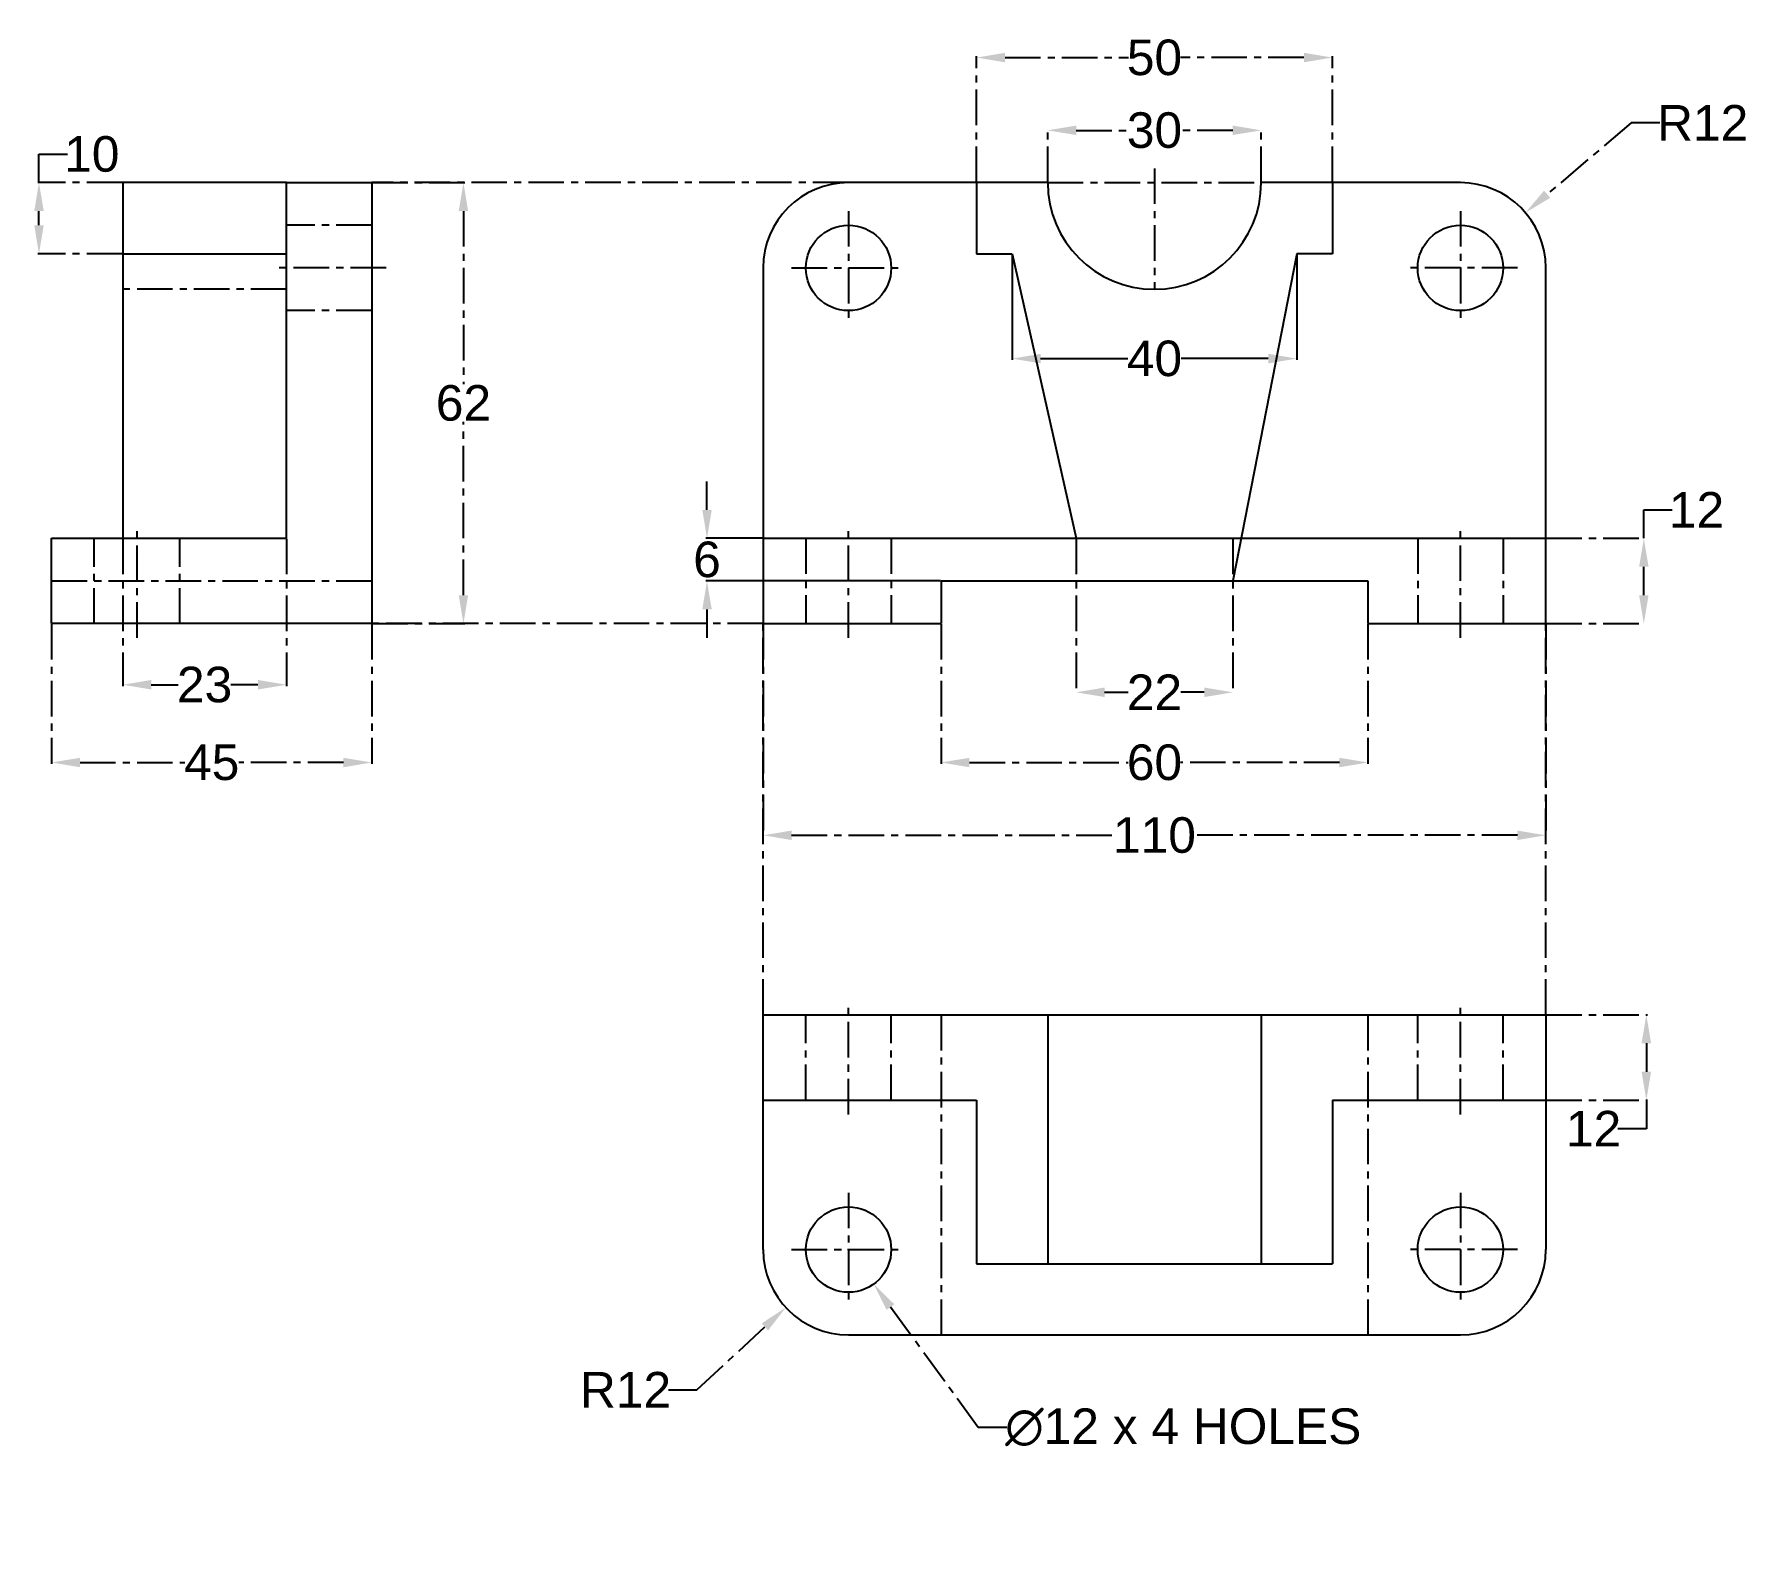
# Model space of a CAD drawing. Header units: inches. Extents: x 98 to 338, y 8 to 220.
import ezdxf

# ---------------------------------------------------------------- set-up
doc = ezdxf.new("R2010")
doc.units = ezdxf.units.IN
doc.header["$LTSCALE"] = 4
doc.header["$MEASUREMENT"] = 0
doc.linetypes.add('CENTER', pattern=[2, 1.25, -0.25, 0.25, -0.25])
doc.layers.add('Centre Line', color=10, linetype='CENTER')
doc.layers.add('Hidden Line', color=130, linetype='CENTER')
doc.styles.get("Standard").update_dxf_attribs({"font": 'arial.ttf'})
doc.dimstyles.get("Standard").update_dxf_attribs({"dimtxt": 5, "dimasz": 4, "dimexe": 0.18, "dimexo": 0.0625, "dimgap": 0.09, "dimtad": 0, "dimtih": 1, "dimtoh": 1, "dimdec": 0, "dimzin": 0, "dimdsep": 46, "dimtxsty": 'Standard', "dimcen": 0.09, "dimclrd": 3, "dimclre": 3, "dimclrt": 2, "dimadec": 0, "dimazin": 0, "dimtfac": 1, "dimtdec": 0, "dimtofl": 0, "dimtmove": 0, "dimatfit": 3, "dimfxl": 1, "dimtolj": 1, "dimtzin": 0, "dimarcsym": 0})

# ---------------------------------------------------------------- blocks, each defined once
blk = doc.blocks.new('*D2')
at = {"layer": 'Defpoints', "color": 0, "transparency": 16777216}
for p in [(244.26, 149.02), (266.26, 149.02), (266.26, 127.37)]:
    blk.add_point(p, dxfattribs=at)
at = {"layer": 'Hidden Line', "color": 3, "lineweight": -2, "transparency": 16777216}
for p, q in [((244.26, 148.96), (244.26, 127.19)), ((266.26, 148.96), (266.26, 127.19)), ((248.26, 127.37), (251.57, 127.37)), ((262.26, 127.37), (258.95, 127.37))]:
    blk.add_line(p, q, dxfattribs=at)
at = {"layer": 'Hidden Line', "color": 3, "transparency": 16777216}
for points in [[(248.26, 128.04), (248.26, 126.7), (244.26, 127.37)], [(262.26, 128.04), (262.26, 126.7), (266.26, 127.37)]]:
    blk.add_solid(points, dxfattribs=at)
at = {"layer": 'Hidden Line', "color": 2, "transparency": 16777216, "insert": (255.26, 127.37), "char_height": 5, "attachment_point": 5}
blk.add_mtext('\\A1;22', dxfattribs=at)
blk = doc.blocks.new('*D3')
at = {"layer": 'Defpoints', "color": 0, "transparency": 16777216}
for p in [(225.26, 137.02), (285.26, 137.02), (285.26, 117.5)]:
    blk.add_point(p, dxfattribs=at)
at = {"layer": 'Hidden Line', "color": 3, "lineweight": -2, "transparency": 16777216}
for p, q in [((225.26, 136.96), (225.26, 117.32)), ((285.26, 136.96), (285.26, 117.32)), ((229.26, 117.5), (251.58, 117.5)), ((281.26, 117.5), (258.93, 117.5))]:
    blk.add_line(p, q, dxfattribs=at)
at = {"layer": 'Hidden Line', "color": 3, "transparency": 16777216}
for points in [[(229.26, 118.16), (229.26, 116.83), (225.26, 117.5)], [(281.26, 118.16), (281.26, 116.83), (285.26, 117.5)]]:
    blk.add_solid(points, dxfattribs=at)
at = {"layer": 'Hidden Line', "color": 2, "transparency": 16777216, "insert": (255.26, 117.5), "char_height": 5, "attachment_point": 5}
blk.add_mtext('\\A1;60', dxfattribs=at)
blk = doc.blocks.new('*D4')
at = {"layer": 'Defpoints', "color": 0, "transparency": 16777216}
for p in [(200.26, 137.02), (310.26, 137.02), (310.26, 107.27)]:
    blk.add_point(p, dxfattribs=at)
at = {"layer": 'Hidden Line', "color": 3, "lineweight": -2, "transparency": 16777216}
for p, q in [((200.26, 136.96), (200.26, 107.09)), ((310.26, 136.96), (310.26, 107.09)), ((204.26, 107.27), (249.89, 107.27)), ((306.26, 107.27), (260.63, 107.27))]:
    blk.add_line(p, q, dxfattribs=at)
at = {"layer": 'Hidden Line', "color": 3, "transparency": 16777216}
for points in [[(204.26, 107.93), (204.26, 106.6), (200.26, 107.27)], [(306.26, 107.93), (306.26, 106.6), (310.26, 107.27)]]:
    blk.add_solid(points, dxfattribs=at)
at = {"layer": 'Hidden Line', "color": 2, "transparency": 16777216, "insert": (255.26, 107.27), "char_height": 5, "attachment_point": 5}
blk.add_mtext('\\A1;110', dxfattribs=at)
blk = doc.blocks.new('*D5')
at = {"layer": 'Defpoints', "color": 0, "transparency": 16777216}
for p in [(212.26, 49.02), (203.45, 40.88)]:
    blk.add_point(p, dxfattribs=at)
at = {"layer": 'Hidden Line', "color": 3, "lineweight": -2, "transparency": 16777216}
for p, q in [((212.17, 49.02), (212.35, 49.02)), ((212.26, 48.93), (212.26, 49.11)), ((190.96, 29.32), (200.51, 38.16)), ((186.96, 29.32), (190.96, 29.32))]:
    blk.add_line(p, q, dxfattribs=at)
at = {"layer": 'Hidden Line', "color": 3, "transparency": 16777216}
blk.add_solid([(200.06, 38.65), (200.97, 37.67), (203.45, 40.88)], dxfattribs=at)
at = {"layer": 'Hidden Line', "color": 2, "transparency": 16777216, "insert": (180.92, 29.32), "char_height": 5, "attachment_point": 5}
blk.add_mtext('\\A1;R12', dxfattribs=at)
blk = doc.blocks.new('*D6')
at = {"layer": 'Defpoints', "color": 0, "transparency": 16777216}
for p in [(307.4, 194.8), (298.26, 187.02)]:
    blk.add_point(p, dxfattribs=at)
at = {"layer": 'Hidden Line', "color": 3, "lineweight": -2, "transparency": 16777216}
for p, q in [((322.27, 207.43), (310.45, 197.39)), ((326.27, 207.43), (322.27, 207.43)), ((298.17, 187.02), (298.35, 187.02)), ((298.26, 186.93), (298.26, 187.11))]:
    blk.add_line(p, q, dxfattribs=at)
at = {"layer": 'Hidden Line', "color": 3, "transparency": 16777216}
blk.add_solid([(310.02, 197.89), (310.88, 196.88), (307.4, 194.8)], dxfattribs=at)
at = {"layer": 'Hidden Line', "color": 2, "transparency": 16777216, "insert": (332.31, 207.43), "char_height": 5, "attachment_point": 5}
blk.add_mtext('\\A1;R12', dxfattribs=at)
blk = doc.blocks.new('*D7')
at = {"layer": 'Defpoints', "color": 0, "transparency": 16777216}
for p in [(208.72, 53.87), (215.8, 44.18)]:
    blk.add_point(p, dxfattribs=at)
at = {"layer": 'Hidden Line', "color": 3, "lineweight": -2, "transparency": 16777216}
for p, q in [((212.17, 49.02), (212.35, 49.02)), ((212.26, 48.93), (212.26, 49.11)), ((230.5, 24.03), (218.15, 40.95)), ((234.5, 24.03), (230.5, 24.03))]:
    blk.add_line(p, q, dxfattribs=at)
at = {"layer": 'Hidden Line', "color": 3, "transparency": 16777216}
blk.add_solid([(218.69, 41.34), (217.61, 40.55), (215.8, 44.18)], dxfattribs=at)
at = {"layer": 'Hidden Line', "color": 2, "transparency": 16777216, "insert": (259.3, 24.03), "char_height": 5, "attachment_point": 5}
blk.add_mtext('\\A1;∅12 x 4 HOLES', dxfattribs=at)
blk = doc.blocks.new('*D8')
at = {"layer": 'Defpoints', "color": 0, "transparency": 16777216}
for p in [(310.26, 82.02), (310.26, 70.02), (324.39, 70.02)]:
    blk.add_point(p, dxfattribs=at)
at = {"layer": 'Hidden Line', "color": 3, "lineweight": -2, "transparency": 16777216}
for p, q in [((310.32, 82.02), (324.57, 82.02)), ((324.39, 78.02), (324.39, 74.02)), ((310.32, 70.02), (324.57, 70.02)), ((324.39, 70.02), (324.39, 66.02)), ((324.39, 66.02), (320.39, 66.02))]:
    blk.add_line(p, q, dxfattribs=at)
at = {"layer": 'Hidden Line', "color": 3, "transparency": 16777216}
for points in [[(323.72, 78.02), (325.06, 78.02), (324.39, 82.02)], [(323.72, 74.02), (325.06, 74.02), (324.39, 70.02)]]:
    blk.add_solid(points, dxfattribs=at)
at = {"layer": 'Hidden Line', "color": 2, "transparency": 16777216, "insert": (316.98, 66.02), "char_height": 5, "attachment_point": 5}
blk.add_mtext('\\A1;12', dxfattribs=at)
blk = doc.blocks.new('*D9')
at = {"layer": 'Defpoints', "color": 0, "transparency": 16777216}
for p in [(310.26, 149.02), (324.04, 149.02), (310.26, 137.02)]:
    blk.add_point(p, dxfattribs=at)
at = {"layer": 'Hidden Line', "color": 3, "lineweight": -2, "transparency": 16777216}
for p, q in [((324.04, 149.02), (324.04, 153.02)), ((324.04, 153.02), (328.04, 153.02)), ((310.32, 149.02), (324.22, 149.02)), ((324.04, 141.02), (324.04, 145.02)), ((310.32, 137.02), (324.22, 137.02))]:
    blk.add_line(p, q, dxfattribs=at)
at = {"layer": 'Hidden Line', "color": 3, "transparency": 16777216}
for points in [[(323.37, 145.02), (324.7, 145.02), (324.04, 149.02)], [(323.37, 141.02), (324.7, 141.02), (324.04, 137.02)]]:
    blk.add_solid(points, dxfattribs=at)
at = {"layer": 'Hidden Line', "color": 2, "transparency": 16777216, "insert": (331.45, 153.02), "char_height": 5, "attachment_point": 5}
blk.add_mtext('\\A1;12', dxfattribs=at)
blk = doc.blocks.new('*D10')
at = {"layer": 'Defpoints', "color": 0, "transparency": 16777216}
for p in [(110.26, 149.02), (133.26, 149.02), (110.26, 128.43)]:
    blk.add_point(p, dxfattribs=at)
at = {"layer": 'Hidden Line', "color": 3, "lineweight": -2, "transparency": 16777216}
for p, q in [((110.26, 148.96), (110.26, 128.25)), ((133.26, 148.96), (133.26, 128.25)), ((114.26, 128.43), (118.04, 128.43)), ((129.26, 128.43), (125.47, 128.43))]:
    blk.add_line(p, q, dxfattribs=at)
at = {"layer": 'Hidden Line', "color": 3, "transparency": 16777216}
for points in [[(114.26, 129.1), (114.26, 127.76), (110.26, 128.43)], [(129.26, 129.1), (129.26, 127.76), (133.26, 128.43)]]:
    blk.add_solid(points, dxfattribs=at)
at = {"layer": 'Hidden Line', "color": 2, "transparency": 16777216, "insert": (121.76, 128.43), "char_height": 5, "attachment_point": 5}
blk.add_mtext('\\A1;23', dxfattribs=at)
blk = doc.blocks.new('*D11')
at = {"layer": 'Defpoints', "color": 0, "transparency": 16777216}
for p in [(100.26, 137.02), (145.26, 137.02), (100.26, 117.5)]:
    blk.add_point(p, dxfattribs=at)
at = {"layer": 'Hidden Line', "color": 3, "lineweight": -2, "transparency": 16777216}
for p, q in [((100.26, 136.96), (100.26, 117.32)), ((145.26, 136.96), (145.26, 117.32)), ((104.26, 117.5), (118.97, 117.5)), ((141.26, 117.5), (126.55, 117.5))]:
    blk.add_line(p, q, dxfattribs=at)
at = {"layer": 'Hidden Line', "color": 3, "transparency": 16777216}
for points in [[(104.26, 118.16), (104.26, 116.83), (100.26, 117.5)], [(141.26, 118.16), (141.26, 116.83), (145.26, 117.5)]]:
    blk.add_solid(points, dxfattribs=at)
at = {"layer": 'Hidden Line', "color": 2, "transparency": 16777216, "insert": (122.76, 117.5), "char_height": 5, "attachment_point": 5}
blk.add_mtext('\\A1;45', dxfattribs=at)
blk = doc.blocks.new('*D12')
at = {"layer": 'Defpoints', "color": 0, "transparency": 16777216}
for p in [(145.26, 199.02), (145.26, 137.02), (158.14, 137.02)]:
    blk.add_point(p, dxfattribs=at)
at = {"layer": 'Hidden Line', "color": 3, "lineweight": -2, "transparency": 16777216}
for p, q in [((145.32, 199.02), (158.32, 199.02)), ((158.14, 195.02), (158.14, 170.67)), ((158.14, 141.02), (158.14, 165.38)), ((145.32, 137.02), (158.32, 137.02))]:
    blk.add_line(p, q, dxfattribs=at)
at = {"layer": 'Hidden Line', "color": 3, "transparency": 16777216}
for points in [[(157.47, 195.02), (158.8, 195.02), (158.14, 199.02)], [(157.47, 141.02), (158.8, 141.02), (158.14, 137.02)]]:
    blk.add_solid(points, dxfattribs=at)
at = {"layer": 'Hidden Line', "color": 2, "transparency": 16777216, "insert": (158.14, 168.02), "char_height": 5, "attachment_point": 5}
blk.add_mtext('\\A1;62', dxfattribs=at)
blk = doc.blocks.new('*D13')
at = {"layer": 'Defpoints', "color": 0, "transparency": 16777216}
for p in [(98.48, 199.02), (110.26, 199.02), (110.26, 189.02)]:
    blk.add_point(p, dxfattribs=at)
at = {"layer": 'Hidden Line', "color": 3, "lineweight": -2, "transparency": 16777216}
for p, q in [((98.48, 199.02), (98.48, 203.02)), ((98.48, 203.02), (102.48, 203.02)), ((110.2, 199.02), (98.3, 199.02)), ((98.48, 193.02), (98.48, 195.02)), ((110.2, 189.02), (98.3, 189.02))]:
    blk.add_line(p, q, dxfattribs=at)
at = {"layer": 'Hidden Line', "color": 3, "transparency": 16777216}
for points in [[(97.82, 195.02), (99.15, 195.02), (98.48, 199.02)], [(97.82, 193.02), (99.15, 193.02), (98.48, 189.02)]]:
    blk.add_solid(points, dxfattribs=at)
at = {"layer": 'Hidden Line', "color": 2, "transparency": 16777216, "insert": (105.91, 203.02), "char_height": 5, "attachment_point": 5}
blk.add_mtext('\\A1;10', dxfattribs=at)
blk = doc.blocks.new('*D14')
at = {"layer": 'Defpoints', "color": 0, "transparency": 16777216}
for p in [(280.26, 216.6), (230.26, 199.02), (280.26, 199.02)]:
    blk.add_point(p, dxfattribs=at)
at = {"layer": 'Hidden Line', "color": 3, "lineweight": -2, "transparency": 16777216}
for p, q in [((230.26, 199.09), (230.26, 216.78)), ((234.26, 216.6), (251.6, 216.6)), ((276.26, 216.6), (258.92, 216.6)), ((280.26, 199.09), (280.26, 216.78))]:
    blk.add_line(p, q, dxfattribs=at)
at = {"layer": 'Hidden Line', "color": 3, "transparency": 16777216}
for points in [[(234.26, 217.27), (234.26, 215.94), (230.26, 216.6)], [(276.26, 217.27), (276.26, 215.94), (280.26, 216.6)]]:
    blk.add_solid(points, dxfattribs=at)
at = {"layer": 'Hidden Line', "color": 2, "transparency": 16777216, "insert": (255.26, 216.6), "char_height": 5, "attachment_point": 5}
blk.add_mtext('\\A1;50', dxfattribs=at)
blk = doc.blocks.new('*D15')
at = {"layer": 'Defpoints', "color": 0, "transparency": 16777216}
for p in [(270.26, 206.37), (240.26, 199.02), (270.26, 199.02)]:
    blk.add_point(p, dxfattribs=at)
at = {"layer": 'Hidden Line', "color": 3, "lineweight": -2, "transparency": 16777216}
for p, q in [((240.26, 199.09), (240.26, 206.55)), ((244.26, 206.37), (251.6, 206.37)), ((266.26, 206.37), (258.92, 206.37)), ((270.26, 199.09), (270.26, 206.55))]:
    blk.add_line(p, q, dxfattribs=at)
at = {"layer": 'Hidden Line', "color": 3, "transparency": 16777216}
for points in [[(244.26, 207.04), (244.26, 205.71), (240.26, 206.37)], [(266.26, 207.04), (266.26, 205.71), (270.26, 206.37)]]:
    blk.add_solid(points, dxfattribs=at)
at = {"layer": 'Hidden Line', "color": 2, "transparency": 16777216, "insert": (255.26, 206.37), "char_height": 5, "attachment_point": 5}
blk.add_mtext('\\A1;30', dxfattribs=at)
blk = doc.blocks.new('*D16')
at = {"color": 3, "lineweight": -2, "transparency": 16777216}
for p, q in [((235.26, 188.96), (235.26, 174.1)), ((275.26, 188.96), (275.26, 174.1)), ((239.26, 174.28), (251.5, 174.28)), ((271.26, 174.28), (259.02, 174.28))]:
    blk.add_line(p, q, dxfattribs=at)
at = {"color": 3, "transparency": 16777216}
for points in [[(239.26, 174.95), (239.26, 173.61), (235.26, 174.28)], [(271.26, 174.95), (271.26, 173.61), (275.26, 174.28)]]:
    blk.add_solid(points, dxfattribs=at)
at = {"layer": 'Defpoints', "color": 0, "transparency": 16777216}
for p in [(235.26, 189.02), (275.26, 189.02), (275.26, 174.28)]:
    blk.add_point(p, dxfattribs=at)
at = {"color": 2, "transparency": 16777216, "insert": (255.26, 174.28), "char_height": 5, "attachment_point": 5}
blk.add_mtext('\\A1;40', dxfattribs=at)
blk = doc.blocks.new('*D17')
at = {"color": 3, "lineweight": -2, "transparency": 16777216}
for p, q in [((192.37, 153.02), (192.37, 157.02)), ((200.2, 149.02), (192.19, 149.02)), ((225.2, 143.02), (192.19, 143.02)), ((192.37, 139.02), (192.37, 135.02))]:
    blk.add_line(p, q, dxfattribs=at)
at = {"color": 3, "transparency": 16777216}
for points in [[(191.71, 153.02), (193.04, 153.02), (192.37, 149.02)], [(191.71, 139.02), (193.04, 139.02), (192.37, 143.02)]]:
    blk.add_solid(points, dxfattribs=at)
at = {"layer": 'Defpoints', "color": 0, "transparency": 16777216}
for p in [(192.37, 149.02), (200.26, 149.02), (225.26, 143.02)]:
    blk.add_point(p, dxfattribs=at)
at = {"color": 2, "transparency": 16777216, "insert": (192.37, 146.02), "char_height": 5, "attachment_point": 5}
blk.add_mtext('\\A1;6', dxfattribs=at)

msp = doc.modelspace()

# ---------------------------------------------------------------- linework, layer by layer
for p, q in [((133.26, 199.02), (110.26, 199.02)), ((110.26, 199.02), (110.26, 189.02)), ((133.26, 149.02), (133.26, 199.02)), ((133.26, 199.02), (145.26, 199.02)), ((145.26, 199.02), (145.26, 137.02)), ((240.26, 199.02), (212.26, 199.02)), ((230.26, 199.02), (230.26, 189.02)), ((298.26, 199.02), (270.26, 199.02)), ((280.26, 199.02), (280.26, 189.02)), ((110.26, 189.02), (133.26, 189.02)), ((110.26, 189.02), (110.26, 149.02)), ((230.26, 189.02), (235.26, 189.02)), ((235.26, 189.02), (244.26, 149.02)), ((275.26, 189.02), (266.26, 143.02)), ((280.26, 189.02), (275.26, 189.02)), ((200.26, 187.02), (200.26, 137.02)), ((310.26, 137.02), (310.26, 187.02)), ((100.26, 137.02), (100.26, 149.02)), ((100.26, 149.02), (133.26, 149.02)), ((200.26, 149.02), (310.26, 149.02)), ((244.26, 149.02), (266.26, 149.02)), ((225.26, 143.02), (285.26, 143.02)), ((225.26, 143.02), (225.26, 137.02)), ((285.26, 143.02), (285.26, 137.02)), ((145.26, 137.02), (100.26, 137.02)), ((200.26, 137.02), (225.26, 137.02)), ((285.26, 137.02), (310.26, 137.02)), ((200.26, 49.02), (200.26, 82.02)), ((200.26, 82.02), (310.26, 82.02)), ((240.26, 82.02), (240.26, 47.02)), ((270.26, 82.02), (270.26, 47.02)), ((310.26, 82.02), (310.26, 49.02)), ((200.26, 70.02), (230.26, 70.02)), ((230.26, 70.02), (230.26, 47.02)), ((280.26, 70.02), (280.26, 47.02)), ((280.26, 70.02), (310.26, 70.02)), ((230.26, 47.02), (280.26, 47.02)), ((212.26, 37.02), (298.26, 37.02))]:
    msp.add_line(p, q)
for centre in [(212.26, 187.02), (298.26, 187.02), (212.26, 49.02), (298.26, 49.02)]:
    msp.add_circle(centre, 6)
for centre, radius, start, end in [((212.26, 187.02), 12, 90, 180), ((255.26, 199.02), 15, 180, 0), ((298.26, 187.02), 12, 0, 90), ((212.26, 49.02), 12, 180, 270), ((298.26, 49.02), 12, 270, 0)]:
    msp.add_arc(centre, radius, start, end)
at = {"layer": 'Centre Line'}
for p, q in [((255.26, 201.02), (255.26, 184.02)), ((240.26, 199.02), (270.26, 199.02)), ((212.26, 195.02), (212.26, 179.02)), ((298.26, 195.02), (298.26, 179.02)), ((147.26, 187.02), (131.26, 187.02)), ((204.26, 187.02), (220.26, 187.02)), ((306.26, 187.02), (290.26, 187.02)), ((112.26, 135.02), (112.26, 151.02)), ((212.26, 135.02), (212.26, 151.02)), ((298.26, 135.02), (298.26, 151.02)), ((212.26, 68.02), (212.26, 84.02)), ((298.26, 68.02), (298.26, 84.02)), ((212.26, 57.02), (212.26, 41.02)), ((298.26, 57.02), (298.26, 41.02)), ((204.26, 49.02), (220.26, 49.02)), ((306.26, 49.02), (290.26, 49.02))]:
    msp.add_line(p, q, dxfattribs=at)
at = {"layer": 'Hidden Line'}
for p, q in [((212.26, 199.02), (145.26, 199.02)), ((145.26, 193.02), (133.26, 193.02)), ((133.26, 184.02), (110.26, 184.02)), ((145.26, 181.02), (133.26, 181.02)), ((106.26, 137.02), (106.26, 149.02)), ((118.26, 137.02), (118.26, 149.02)), ((206.26, 149.02), (206.26, 137.02)), ((218.26, 149.02), (218.26, 137.02)), ((292.26, 149.02), (292.26, 137.02)), ((304.26, 149.02), (304.26, 137.02)), ((100.26, 143.02), (145.26, 143.02)), ((200.26, 137.02), (145.26, 137.02)), ((200.26, 82.02), (200.26, 137.02)), ((310.26, 82.02), (310.26, 137.02)), ((206.26, 70.02), (206.26, 82.02)), ((218.26, 70.02), (218.26, 82.02)), ((225.26, 82.02), (225.26, 37.02)), ((285.26, 82.02), (285.26, 37.02)), ((292.26, 70.02), (292.26, 82.02)), ((304.26, 70.02), (304.26, 82.02)), ((244.26, 47.02), (266.26, 47.02))]:
    msp.add_line(p, q, dxfattribs=at)

# ---------------------------------------------------------------- dimensions: what is measured, and where the dimension line sits
dim = msp.add_linear_dim(base=(275.26, 174.28), p1=(235.26, 189.02), p2=(275.26, 189.02), dimstyle='Standard')
dim.commit()
dim.dimension.update_dxf_attribs({"geometry": '*D16', "text_midpoint": (255.26, 174.28)})
dim = msp.add_linear_dim(base=(192.37, 149.02), p1=(225.26, 143.02), p2=(200.26, 149.02), angle=90, dimstyle='Standard')
dim.commit()
dim.dimension.update_dxf_attribs({"geometry": '*D17', "text_midpoint": (192.37, 146.02)})
for base, p1, p2, picture, middle in [((280.26, 216.6), (230.26, 199.02), (280.26, 199.02), '*D14', (255.26, 216.6)), ((270.26, 206.37), (240.26, 199.02), (270.26, 199.02), '*D15', (255.26, 206.37)), ((110.26, 128.43), (133.26, 149.02), (110.26, 149.02), '*D10', (121.76, 128.43)), ((266.26, 127.37), (244.26, 149.02), (266.26, 149.02), '*D2', (255.26, 127.37)), ((100.26, 117.5), (145.26, 137.02), (100.26, 137.02), '*D11', (122.76, 117.5)), ((310.26, 107.27), (200.26, 137.02), (310.26, 137.02), '*D4', (255.26, 107.27)), ((285.26, 117.5), (225.26, 137.02), (285.26, 137.02), '*D3', (255.26, 117.5))]:
    dim = msp.add_linear_dim(base=base, p1=p1, p2=p2, dimstyle='Standard', dxfattribs=at)
    dim.commit()
    dim.dimension.update_dxf_attribs({"geometry": picture, "text_midpoint": middle})
for center, mpoint, picture, middle in [((298.26, 187.02), (307.4, 194.8), '*D6', (332.31, 207.43)), ((212.26, 49.02), (203.45, 40.88), '*D5', (180.92, 29.32))]:
    dim = msp.add_radius_dim(center=center, mpoint=mpoint, dimstyle='Standard', dxfattribs=at)
    dim.commit()
    dim.dimension.update_dxf_attribs({"geometry": picture, "text_midpoint": middle, "dimtype": 164})
for base, p1, p2, picture, middle in [((98.48, 199.02), (110.26, 189.02), (110.26, 199.02), '*D13', (105.91, 203.02)), ((158.14, 137.02), (145.26, 199.02), (145.26, 137.02), '*D12', (158.14, 168.02)), ((324.04, 149.02), (310.26, 137.02), (310.26, 149.02), '*D9', (331.45, 153.02)), ((324.39, 70.02), (310.26, 82.02), (310.26, 70.02), '*D8', (316.98, 66.02))]:
    dim = msp.add_linear_dim(base=base, p1=p1, p2=p2, angle=90, dimstyle='Standard', dxfattribs=at)
    dim.commit()
    dim.dimension.update_dxf_attribs({"geometry": picture, "text_midpoint": middle})
dim = msp.add_diameter_dim_2p(p1=(208.72, 53.87), p2=(215.8, 44.18), text='<> x 4 HOLES', dimstyle='Standard', dxfattribs=at)
dim.commit()
dim.dimension.update_dxf_attribs({"geometry": '*D7', "text_midpoint": (259.3, 24.03), "dimtype": 163})

doc.saveas('drawing.dxf')
